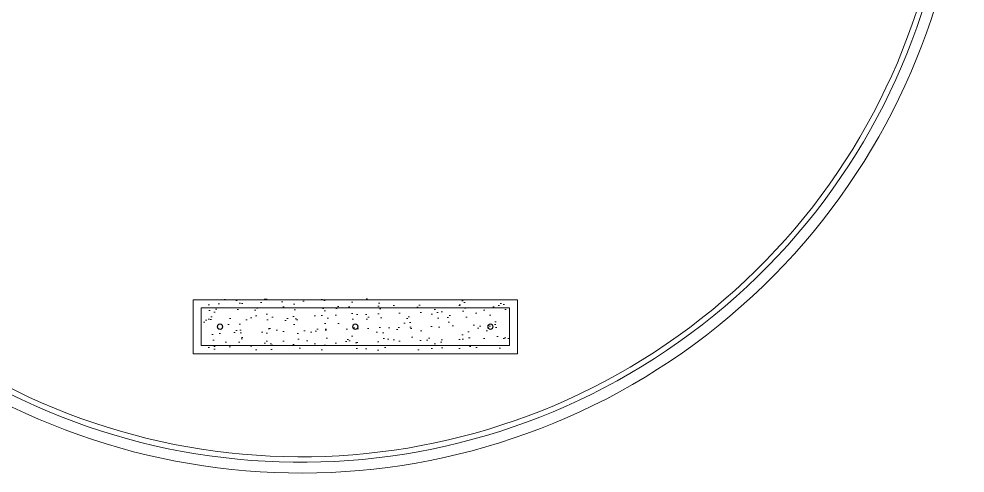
# Model space of a CAD drawing. Header units: millimetres. Extents: x 867 to 1330, y 209 to 507.
# Drawn here: x 1148.8 to 1166.3, y 430.95 to 439.35 of the extents above; entities that cross this region are included whole.
import ezdxf

# ---------------------------------------------------------------- set-up
doc = ezdxf.new("R2010")
doc.units = ezdxf.units.MM
doc.header["$LTSCALE"] = 5
doc.linetypes.add('HIDDEN', pattern=[9.525, 6.35, -3.175])
doc.layers.add('I-ARQ', color=8, linetype='Continuous', lineweight=0)

# ---------------------------------------------------------------- blocks, each defined once
blk = doc.blocks.new('XREF1$0$A$C1FD107CC')
at = {"layer": 'I-ARQ'}
h = blk.add_hatch(dxfattribs=at)
h.set_pattern_fill('AR-SAND', color=256, scale=0.008, style=0, double=1)
h.set_pattern_definition([(37.5, (1.33688, -2.00926), (-0.0128, 0.39153), [0, -0.308864, 0, -0.34544, 0, -0.3302]), (7.5, (1.3369, -2.00926), (0.35962, 0.57346), [0, -0.166624, 0, -0.278384, 0, -0.10668]), (327.5, (1.08694, -2.00926), (0.632794, 0.00115), [0, -0.1016, 0, -0.36576, 0, -0.47752]), (317.5, (1.08694, -2.00926), (0.610845, 0.178343), [0, -0.0508, 0, -0.239776, 0, -0.27432])])
h.paths.add_polyline_path([(0.237, 3.841), (1.187, 3.841), (1.187, -1.859), (0.237, -1.859)])
at = {"layer": 'I-ARQ', "elevation": 0.109}
blk.add_lwpolyline([(1.25, -2.009), (0.25, -2.009), (0.25, 3.991), (1.25, 3.991)], close=True, dxfattribs=at)
at = {"layer": 'I-ARQ', "linetype": 'HIDDEN', "elevation": 0.109}
blk.add_lwpolyline([(1.1, -1.859), (0.4, -1.859), (0.4, 3.841), (1.1, 3.841)], close=True, dxfattribs=at)
at = {"layer": 'I-ARQ'}
for centre, radius in [((0.75, 3.491, 0.109), 0.0508), ((0.75, 3.491, 0.109), 0.0458), ((0.75, 0.991, 0.109), 0.0508), ((0.75, 0.991, 0.109), 0.0458), ((0.75, -1.509, 0.109), 0.0508), ((0.75, -1.509, 0.109), 0.0458)]:
    blk.add_circle(centre, radius, dxfattribs=at)

msp = doc.modelspace()

# ---------------------------------------------------------------- linework, layer by layer
at = {"layer": 'I-ARQ'}
for radius, start in [(12.279, 228.9173), (12.079, 229.4228), (11.979, 229.9645)]:
    msp.add_arc((1154.019, 443.227), radius, start, 28.9471, dxfattribs=at)

# ---------------------------------------------------------------- block references
at = {"layer": 'I-ARQ', "rotation": 270}
msp.add_blockref('XREF1$0$A$C1FD107CC', (1154.031, 434.407, -0.109), dxfattribs=at)

doc.saveas('drawing.dxf')
